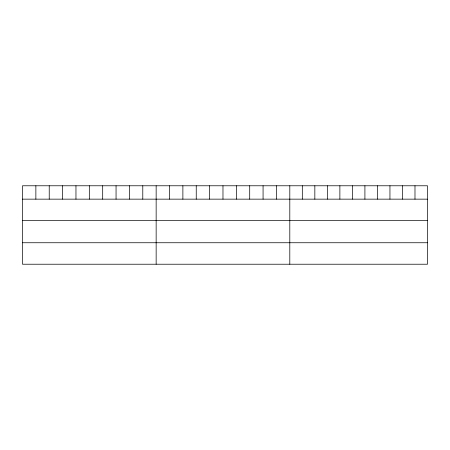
<?xml version="1.0" encoding="UTF-8"?>
<svg xmlns="http://www.w3.org/2000/svg" width="450" height="450" viewBox="0 0 450 450"><rect width="100%" height="100%" fill="white"/><g stroke="black" fill="none" stroke-linecap="round" stroke-linejoin="round"><path stroke-width="0.67" d="M427.5 199.148L427.5 264.223L22.5 264.223L22.5 185.777L427.5 185.777L427.5 199.148L22.5 199.148M22.5 220.624L427.5 220.624M22.5 242.747L427.5 242.747M414.984 185.777L414.984 199.148M402.463 185.777L402.463 199.148M389.947 185.777L389.947 199.148M377.426 185.777L377.426 199.148M364.911 185.777L364.911 199.148M352.389 185.777L352.389 199.148M339.874 185.777L339.874 199.148M327.353 185.777L327.353 199.148M314.837 185.777L314.837 199.148M302.316 185.777L302.316 199.148M289.8 185.777L289.8 264.223M276.435 185.777L276.435 199.148M263.07 185.777L263.07 199.148M249.705 185.777L249.705 199.148M236.34 185.777L236.34 199.148M222.975 185.777L222.975 199.148M209.61 185.777L209.61 199.148M196.245 185.777L196.245 199.148M182.88 185.777L182.88 199.148M169.515 185.777L169.515 199.148M156.15 185.777L156.15 264.223M142.785 185.777L142.785 199.148M129.42 185.777L129.42 199.148M116.055 185.777L116.055 199.148M102.69 185.777L102.69 199.148M89.325 185.777L89.325 199.148M75.96 185.777L75.96 199.148M62.595 185.777L62.595 199.148M49.23 185.777L49.23 199.148M35.865 185.777L35.865 199.148"/></g></svg>
